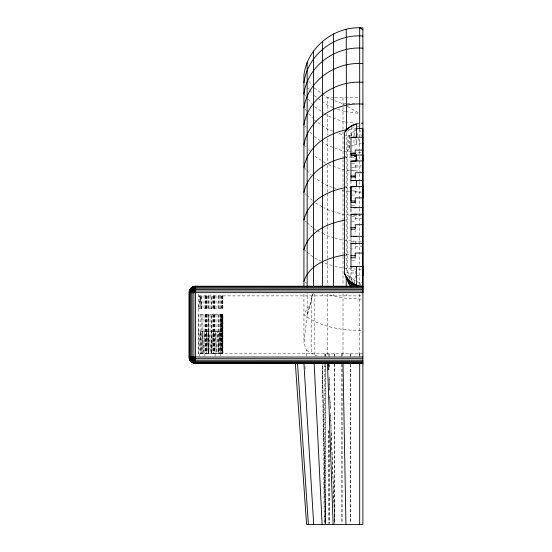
<?xml version="1.0" encoding="UTF-8"?>
<svg xmlns="http://www.w3.org/2000/svg" width="552" height="552" viewBox="0 0 552 552"><rect width="100%" height="100%" fill="white"/><g stroke="black" fill="none" stroke-linecap="round" stroke-linejoin="round"><path stroke-width="0.41" stroke-dasharray="2.76 2.07" d="M220.234 353.818L220.248 314.55L221.552 353.818L221.58 314.55L222.435 353.818L222.456 314.55L222.856 353.818L222.87 314.55L198.754 314.55M198.872 314.55L198.872 331.29L200.162 353.818L200.286 331.29L201.942 353.818L202.06 331.29L204.019 353.818L204.116 331.29L206.324 353.818L206.393 331.29L208.766 353.818L208.794 331.29L211.25 353.818L213.645 331.29L213.693 353.818L215.922 331.29L215.998 353.818L217.978 331.29L218.081 353.818L219.751 331.29L219.862 353.818L222.208 314.55L222.263 353.818L221.166 331.29L221.166 314.55M222.263 314.55L222.263 353.818L222.78 314.55L222.801 353.818L222.87 314.55L222.856 353.818M362.892 353.818L198.754 353.818L198.872 331.29L221.166 331.29M222.856 295.886L222.856 308.761L198.754 308.761L199.541 295.886L201.501 308.761L201.501 295.886M306.567 356.081L306.567 350.354L303.931 343.144L307.153 315.433L307.153 293.719M356.723 129.92L353.245 131.369L349.354 134.633L347.76 150.848L349.354 148.529L349.789 145.169M350.989 135.944L351.431 132.59L351.431 135.861M198.754 308.761L200.459 295.886L201.501 308.761M313.315 292.657L307.153 315.433L312.908 294.161M345.676 255.976L346.228 254.603L345.676 253.23M309.451 306.174L307.153 308.333L303.931 314.806C319.815 326.832 340.246 330.082 359.683 330.6L361.284 330.496M347.139 131.369L352.031 128.112L355.426 126.822M352.031 146.101L353.245 145.293M344.579 157.741L354.763 156.52M344.579 187.797L350.975 186.969M344.579 220.269L346.228 219.882M356.157 126.663L359.09 126.028L357.675 125.318M361.318 143.534L353.915 145.072L353.915 138.442M361.284 152.711L356.351 152.511M350.52 170.464L361.284 171.292M361.284 192.393L350.52 191.613M361.284 215.887L350.52 215.156M348.836 129.561L353.929 129.078M361.284 241.617L343.02 240.272L334.85 237.974M361.284 269.417L343.02 268.189L333.215 265.671M361.284 299.108L343.02 298.004L327.495 294.416L327.495 356.137M346.228 254.603L350.182 254.334M322.161 93.785L327.495 97.711L343.02 103.886L346.352 103.707M347.187 103.659L354.681 103.252M334.036 97.711L327.495 97.711L327.495 110.904M334.85 97.711L344.676 97.711M345.504 97.711L358.752 97.711M350.975 157.506L355.226 157.506M351.824 163.827L355.226 163.827L355.226 170.292L351.824 170.292M355.226 165.862L361.194 165.862M355.226 166.994L361.194 166.994M351.824 167.325L355.226 167.325M351.824 190.826L355.226 190.826M355.226 191.868L361.194 191.868M351.824 195.015L355.226 195.015L355.226 187.659M351.824 205.517L355.226 205.517L355.226 202.425M351.824 216.812L355.226 216.812M355.226 218.364L362.899 218.364M351.824 221.317L355.226 221.317L355.226 215.314M350.975 241.362L355.226 241.362L355.226 248.952L350.975 248.952M355.226 246.226L362.899 246.233M351.824 260.434L355.226 260.434L355.226 258.46M350.975 270.432L355.226 270.432L355.226 278.16L350.975 278.16L350.975 267.665M350.975 272.978L355.226 272.978M356.074 275.641L361.194 275.641M198.754 295.886L362.892 295.886M322.409 363.485L322.451 366.204L325.535 366.204M349.685 215.073L343.02 214.431L334.85 211.947M349.685 191.53L343.02 190.84L340.57 190.047M349.685 170.375L343.02 169.643L327.495 164.317M356.723 281.713L362.892 283.072M351.348 151.945L343.02 150.986L327.495 145.411L323.286 142.602M352.183 152.035L355.516 152.421M351.348 135.978L343.02 134.992L338.362 133.253M344.69 121.951L343.02 121.75L327.495 115.768L324.686 113.767M345.517 122.054L354.681 123.172M344.69 111.559L336.81 108.903M345.517 111.663L358.848 113.332M332.401 265.457L327.495 264.201L323.789 262.435M334.036 237.739L327.495 235.897L322.313 233.199M349.768 127.45L352.031 128.112M334.036 211.699L327.495 209.712L323.789 207.628M332.401 187.39L327.495 185.796L314.868 178.199M333.215 187.652L335.664 188.453M306.567 350.354L314.164 354.874L317.303 355.971M332.932 131.217L327.495 129.189L314.164 119.963M332.932 107.371L327.495 105.232L322.161 101.333M314.902 258.205L320.829 261.027M314.164 228.949L316.386 230.108M317.124 230.494L321.568 232.813M315.647 203.039L323.051 207.207M343.02 103.886L344.469 104.714M347.367 106.377L359.683 113.436M355.315 280.885L351.431 277.835L347.76 271.984L348.353 276.807M314.868 156.285L326.094 163.426M314.164 136.523L319.78 140.263M314.868 106.757L323.989 113.263M305.297 282.272L306.664 283.266M314.164 95.489L317.497 97.925M318.166 98.415L321.499 100.85M314.164 87.899L321.499 93.295M303.931 249.573L306.491 251.643M307.133 252.16L312.887 256.818M305.215 221.021L306.491 222.152M307.133 222.718L312.887 227.817M305.139 193.566L306.339 194.718M306.94 195.291L312.356 200.473M303.931 167.332L306.339 169.788M306.94 170.402L311.155 174.708M303.931 144.796L306.208 147.246M308.478 149.702L309.617 150.931M305.07 126.235L306.208 127.526M310.183 132.025L312.46 134.598M305.008 109.206L306.622 111.104M308.782 113.636L312.549 118.066M303.931 93.854L305.546 95.813M308.244 99.077L312.011 103.645M308.244 88.147L309.32 89.479M309.858 90.148L312.549 93.488M308.782 81.158L312.011 85.201M345.566 156.05L346.228 157.285M345.566 185.996L346.228 187.376M359.752 282.727L360.477 285.018M354.715 283.279L353.915 280.064L353.915 282.472M359.752 129.251L361.229 135.923M357.434 133.142L358.324 137.179M358.503 137.986L359.752 143.637M354.971 135.951L353.915 130.99L353.915 137.614M355.143 136.779L356.723 144.231L356.723 138.338M352.259 281.789L351.431 277.835L351.431 280.257M328.723 364.161L329.116 366.204L328.612 366.204L328.599 364.161M350.044 279.243L349.354 275.11L349.354 278.353M304.959 366.052L305.152 369.495M328.75 369.64L328.612 366.204L328.626 369.64M329.116 379.1L329.551 390.278M329.82 397.157L330.289 409.191M330.524 415.207L331.062 428.966M331.2 432.402L334.753 523.537L331.145 429.746M328.592 363.485L328.826 369.509M329.123 377.251L329.62 390.161M329.82 395.322L330.351 409.087M330.517 413.393L331.11 428.883M324.279 364.341L324.279 523.537L322.451 366.204L325.521 523.537L325.535 364.555M322.451 366.204L325.521 523.537M202.28 353.818L201.942 314.55L201.942 353.818M328.82 430.684L329.116 523.537L329.116 430.684M208.87 353.818L208.766 314.55L208.766 353.818M211.243 331.29L211.25 353.818L211.209 314.55L211.25 353.818M359.876 353.818L359.876 356.364M359.683 129.554L359.683 150.379M359.683 151.22L359.683 155.429M359.683 156.271L359.683 171.465M359.683 173.997L359.683 180.745M359.683 181.587L359.683 207.655M359.683 208.497L359.683 236.615M359.683 237.477L359.683 267.023M359.683 267.865L359.752 285.122M359.683 294.14L359.683 355.888M359.483 353.818L359.483 356.233M355.226 177.682L355.226 179.407M355.226 230.577L355.226 232.054M350.975 154.691L350.975 160.418M350.975 180.883L350.975 186.017M350.975 237.125L350.975 243.439M350.706 353.818L350.706 356.233M350.706 364.334L350.706 523.537M350.327 353.818L350.327 356.406M350.327 364.154L350.327 523.537M349.354 148.529L349.354 134.633L347.76 136.979L347.76 276.069M346.228 132.508L346.228 272.881M346.228 294.271L346.228 295.886M343.02 97.711L343.02 106.377M343.02 107.205L343.02 130.852M343.02 131.68L343.02 158.624M343.02 159.473L343.02 188.294M343.02 189.143L343.02 255.5M343.02 256.342L343.02 285.225M343.02 293.74L343.02 355.716M342.15 353.818L342.15 356.233M342.15 364.341L342.15 523.537M341.812 353.818L341.812 356.406M341.812 364.154L341.812 523.537M334.788 353.818L334.788 356.233M334.788 363.485L334.788 523.537M334.505 353.818L334.505 356.406M334.505 364.154L334.505 523.537M333.553 294.271L333.553 295.886M329.116 353.818L329.116 356.295M329.116 364.555L329.116 369.64M328.923 353.818L328.923 356.406M328.923 364.154L328.923 370.185M328.923 430.491L328.923 523.537M327.495 114.147L327.495 135.164M327.495 138.58L327.495 162.599M327.495 165.179L327.495 192.627M327.495 193.483L327.495 225.761M327.495 226.61L327.495 259.909M327.495 260.765L327.495 285.184M325.535 353.818L325.535 356.295M325.432 353.818L325.432 356.406M325.432 364.154L325.432 523.537M324.279 353.818L324.279 356.233M322.409 294.271L322.409 295.886M314.164 293.864L314.164 354.874M311.701 295.886L311.701 353.818M303.931 294.175L303.931 343.144M222.801 295.886L222.801 308.761M222.801 314.55L222.801 353.818M222.435 295.886L222.435 308.761M222.435 314.55L222.435 353.818M222.263 295.886L222.263 308.761M221.552 295.886L221.552 308.761M221.552 314.55L221.552 353.818M221.276 295.886L221.276 308.761M221.276 314.55L221.276 353.818M220.234 295.886L220.234 308.761M220.234 314.55L220.234 356.233M219.862 295.886L219.862 308.761M219.862 314.55L219.862 353.818M218.537 295.886L218.537 308.761M218.537 314.55L218.537 353.818M218.081 295.886L218.081 308.761M218.081 314.55L218.081 353.818M215.998 295.886L215.998 308.761M215.998 314.55L215.998 353.818M215.128 353.818L215.128 356.233M214.604 295.886L214.604 308.761M214.604 314.55L214.604 353.818M214.445 295.886L214.445 308.761M214.445 314.55L214.445 353.818M213.99 295.886L213.99 308.761M213.99 314.55L213.99 353.818M213.693 295.886L213.693 308.761M213.693 314.55L213.693 353.818M213.265 295.886L213.265 308.761M213.265 314.55L213.265 353.818M212.313 295.886L212.313 308.761M212.313 314.55L212.313 353.818M210.015 295.886L210.015 308.761M210.015 314.55L210.015 353.818M208.828 295.886L208.828 308.761M208.828 314.55L208.828 353.818M208.766 295.886L208.766 308.761M207.724 295.886L207.724 308.761M207.724 314.55L207.724 353.818M206.772 295.886L206.772 308.761M206.772 314.55L206.772 353.818M206.324 295.886L206.324 308.761M206.324 314.55L206.324 353.818M206.048 295.886L206.048 308.761M206.048 314.55L206.048 353.818M205.592 295.886L205.592 308.761M205.592 314.55L205.592 353.818M205.434 295.886L205.434 308.761M205.434 314.55L205.434 353.818M204.909 353.818L204.909 356.233M204.019 295.886L204.019 308.761M204.019 314.55L204.019 353.818M201.942 295.886L201.942 308.761M200.162 295.886L200.162 308.761M200.162 314.55L200.162 353.818M199.803 353.818L199.803 356.233M198.754 294.278L198.754 353.818M350.975 208.884L350.975 213.031L350.975 208.932M211.25 308.761L211.25 295.886L211.209 308.761"/><path stroke-width="0.83" d="M362.899 155.002L356.468 155.002L356.468 160.956L350.975 161.425M362.892 363.485L195.532 363.471C192.082 363.506 189.06 360.49 189.101 357.034L189.101 292.663L362.892 292.663L362.899 265.85M362.892 287.088L195.532 287.088L193.945 290.918L193.869 292.663L193.869 357.034L193.945 358.786L195.532 362.609L362.892 362.609M350.975 266.857L356.468 266.492L356.475 284.97C350.962 283.321 346.187 278.808 344.579 273.24C347.608 280.568 354.812 286.198 362.892 286.219L195.532 286.226C191.979 286.005 189.936 289.483 189.964 292.663L189.964 357.034C190.13 359.538 191.089 362.636 193.869 363.257L362.892 363.257M189.101 292.663C189.053 289.2 192.096 286.212 195.532 286.226L195.532 363.471M192.317 287.088L190.04 289.448L189.315 292.663L191.006 292.07L193.869 292.663L195.532 291.001L362.892 291.001M355.633 161.025L356.475 156.368L355.964 155.05M193.869 286.447L190.04 289.448L189.315 291.001L189.315 358.703L190.909 361.505L191.606 361.864L195.304 361.505L195.532 360.256M362.892 288.116L195.304 288.192L192.627 287.716L191.006 292.07L191.006 357.627L190.04 360.256L193.869 363.257M191.606 361.864L192.717 362.774L195.532 363.257L295.354 363.457L306.574 524.4L362.892 524.4L362.892 27.973C334.96 25.502 307.395 47.044 303.931 75.1L303.931 286.44M303.931 82.807C307.45 54.82 335.105 33.61 362.892 36.066M303.931 93.854C307.609 66.067 335.499 45.809 362.892 48.196M303.931 107.937C307.83 80.406 336.002 61.355 362.892 63.652M303.931 124.952C308.133 97.745 336.603 80.157 362.892 82.331M303.931 144.796C308.513 117.997 337.286 102.106 362.892 104.1M303.931 167.332C307.637 146.894 326.894 133.632 346.228 129.817L347.139 129.72C349.444 125.746 354.184 124.379 358.434 123.517M303.931 192.413C307.843 173.218 326.425 161.308 344.579 157.741M303.931 219.889C308.23 201.314 327.115 191.054 344.579 187.797M362.892 286.447L195.532 286.447L193.124 289.075L192.13 292.187L192.13 357.517L193.124 360.622L192.627 361.988L191.006 357.627L189.315 357.034L189.964 360.256L190.985 361.588M345.649 131.79L346.504 129.437L349.023 127.236L349.023 127.954M303.931 249.573C308.747 231.73 327.84 223.249 344.579 220.269M303.931 281.278C309.41 264.291 328.578 257.694 344.579 254.955M189.315 358.703L192.524 359.145L193.869 357.034L195.532 358.703L362.892 358.703M346.504 129.437L344.579 132.176L344.579 274.254L345.476 275.765M190.985 288.116L189.964 289.448L191.006 292.07L194.594 289.448L362.892 289.448M190.254 290.559L191.82 288.951L194.594 289.448L195.532 291.001L191.261 290.435L189.315 291.001M190.909 288.192L192.717 286.93L195.532 286.447L193.628 286.819L195.532 287.088L193.89 287.84M193.945 290.918L190.985 292.663L190.095 292.187L189.55 290.918M350.899 126.684L352.031 125.911M190.095 357.517L190.985 357.034L192.13 357.517L193.869 357.034M350.975 137.745L356.468 137.227L356.475 123.952L352.528 125.677L352.031 125.476M192.13 357.517L191.006 357.627L192.524 359.145L195.532 358.703L194.594 360.256L190.771 360.622M319.87 286.44L321.243 286.219M190.771 289.075L191.82 288.951M191.606 287.84L192.627 287.716L193.124 289.075M193.628 362.878L195.532 362.609L193.89 361.864L193.124 360.622M362.899 275.641L362.892 128.837L359.683 128.533L354.777 128.995M354.763 156.52L356.475 156.368L356.958 160.936L362.899 160.956L362.733 155.036M351.81 155.409L356.468 155.002M352.542 180.752L362.899 180.421M354.115 207.807L356.475 207.628M350.975 214.618L356.475 214.197M353.328 236.553L356.468 236.325M361.367 123.22L362.892 123.11M350.975 243.729L356.468 243.342M356.958 160.936L350.975 160.956L350.975 181.097M362.899 137.227L350.975 137.227L350.975 155.623M362.899 150.061L355.226 150.061L355.226 153.987L350.975 153.987M350.975 153.594L355.226 153.594M362.899 172.755L355.226 172.755L355.226 177.682M350.975 175.998L355.226 175.998M350.975 176.992L355.226 176.992M350.975 180.421L356.468 180.421L356.461 186.514L350.975 186.969L350.975 201.004L355.226 201.004M350.975 202.425L355.226 202.425M350.975 207.628L362.899 207.628M362.899 214.197L350.975 214.197L350.975 236.725M362.899 224.733L355.226 224.733L355.226 229.197L350.975 229.197M350.975 227.631L355.226 227.631M350.975 236.325L362.899 236.325M362.899 243.342L350.975 243.342L350.975 267.251M362.899 253.037L355.226 253.037L355.226 257.805L350.975 257.805M350.975 255.707L355.226 255.707M350.975 266.492L362.899 266.492M189.101 357.034L362.892 357.034M362.892 360.256L194.594 360.256L192.524 359.145M362.892 361.588L195.304 361.505M355.226 202.508L355.226 197.878L362.899 197.878L362.892 186.528L350.975 186.507L350.975 208.125M350.975 155.002L356.475 156.368M345.738 277.201C348.064 281.623 352.107 285.287 356.889 286.833M195.532 363.257L193.89 361.864M362.892 29.905L359.683 27.6L359.683 128.533M190.909 361.505L192.317 362.609M355.55 284.728L357.91 286.605M352.528 283.231L352.031 282.983M350.906 286.847L347.76 281.782L347.76 279.264M349.768 281.168L349.023 280.092L349.023 280.575M347.353 278.567L346.504 276.904L346.504 277.552M189.315 357.034L190.254 359.145M346.47 130.438L346.228 29.173M362.409 291.118L362.892 292.643M362.333 140.926L362.899 144.044M352.756 284.163L353.252 286.536M195.304 288.192L195.532 289.448M350.596 282.555L351.286 286.688M348.954 281.63L349.354 284.846L349.354 281.603M362.892 186.528L362.243 180.394M297.5 363.485L308.382 524.4M303.931 363.485L313.688 524.4M314.164 363.485L322.126 524.4M327.495 363.485L333.125 524.4M343.02 363.485L345.931 524.4M359.683 363.485L359.683 524.4M355.426 284.632L355.426 286.357M353.915 284.88L353.915 286.488M351.431 283.48L351.431 286.709M346.228 277.035L346.228 286.219M333.553 33.789L333.553 286.219M322.409 41.186L322.409 286.219M313.432 50.936L313.432 286.467M307.153 62.466L307.153 286.84"/></g></svg>
